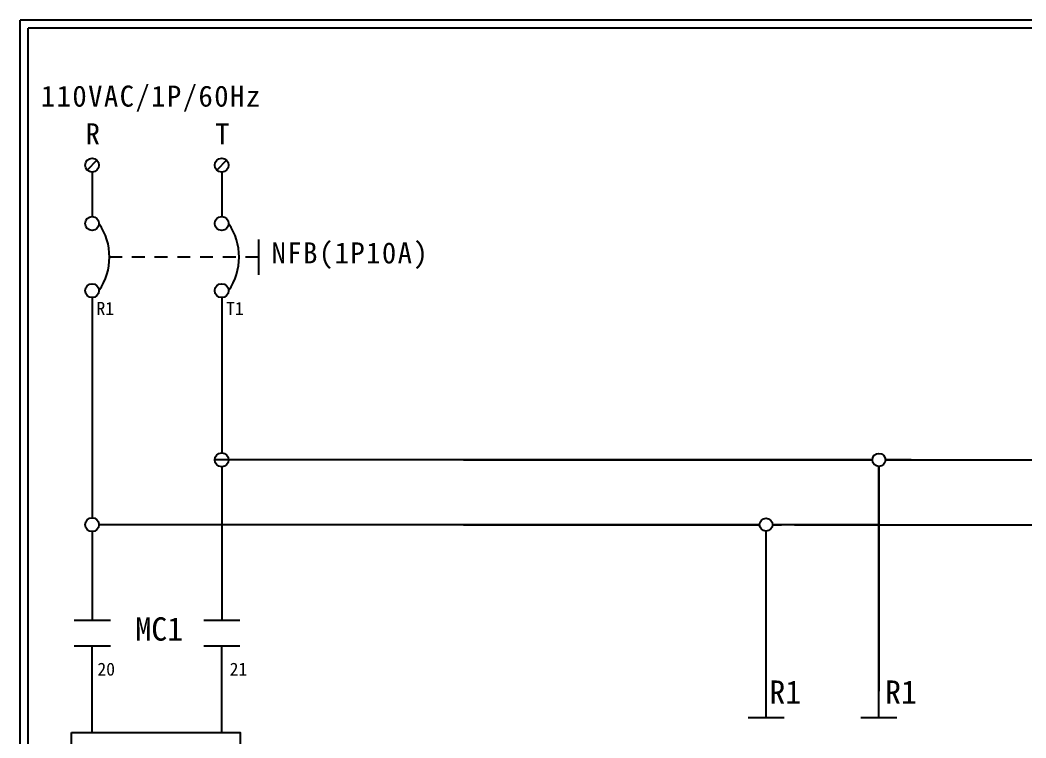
# Model space of a CAD drawing. Extents: x 10 to 297, y 3 to 207.
# Drawn here: x 10 to 165.2, y 96.2 to 207 of the extents above; entities that cross this region are included whole.
import ezdxf

# ---------------------------------------------------------------- set-up
doc = ezdxf.new("R2010")
doc.units = 0
doc.linetypes.add('HIDDEN9', pattern=[3.5, 2, -1.5])
doc.layers.get('0').update_dxf_attribs({"linetype": 'CONTINUOUS'})
doc.layers.add('圖框層', color=7, linetype='CONTINUOUS')
doc.layers.add('標尺寸層', color=3, linetype='CONTINUOUS')
doc.styles.add('STSL', font='KAIU.TTF')
doc.styles.add('標楷體', font='KAIU.TTF')

msp = doc.modelspace()

# ---------------------------------------------------------------- linework, layer by layer
for p, q in [((21.85, 185.35), (20.34, 183.83)), ((41.85, 185.35), (40.34, 183.83)), ((21.1, 164.1), (21.12, 130.19)), ((41.1, 164.1), (41.12, 140.19)), ((141.5, 139.12), (40.03, 139.12)), ((78.4, 139.12), (141.5, 139.12)), ((142.5, 99.39), (142.5, 138.12)), ((147.47, 139.12), (143.5, 139.12)), ((143.5, 139.12), (184.36, 139.12)), ((143.5, 139.12), (147.47, 139.12)), ((41.12, 138.05), (41.14, 114.4)), ((124.09, 129.12), (22.17, 129.12)), ((78.4, 129.12), (124.09, 129.12)), ((142.5, 129.12), (126.09, 129.12)), ((126.09, 129.12), (127.47, 129.12)), ((129.47, 129.12), (205.07, 129.12)), ((21.12, 128.05), (21.14, 114.4)), ((125.09, 99.39), (125.09, 128.12)), ((21.08, 110.42), (21.08, 104.56)), ((41.08, 110.42), (41.08, 104.56)), ((21.08, 104.56), (21.08, 97.03)), ((41.08, 104.56), (41.08, 97.03))]:
    msp.add_line(p, q)
at = {"color": 7, "linetype": 'HIDDEN9'}
msp.add_line((46.76, 170.41), (23.79, 170.41), dxfattribs=at)
for centre, radius in [((21.1, 184.59), 1.07), ((41.1, 184.59), 1.07), ((21.1, 175.59), 1.07), ((41.1, 175.59), 1.07), ((21.1, 165.23), 1.07), ((41.1, 165.23), 1.07), ((41.1, 139.12), 1.07), ((142.5, 139.12), 1), ((21.1, 129.12), 1.07), ((125.09, 129.12), 1)]:
    msp.add_circle(centre, radius)
at = {"color": 7}
for centre in [(14.74, 170.41), (34.74, 170.41)]:
    msp.add_arc(centre, 9.05, 325.1286, 34.8714, dxfattribs=at)
at = {"layer": '圖框層', "color": 7}
for p, q in [((297, 206.97), (10, 206.97)), ((10, 3), (10, 206.97)), ((295.75, 205.72), (11.25, 205.72)), ((11.25, 4.25), (11.25, 205.72))]:
    msp.add_line(p, q, dxfattribs=at)
at = {"layer": '標尺寸層', "color": 7}
for p, q in [((21.1, 183.52), (21.1, 176.66)), ((41.1, 183.52), (41.1, 176.66)), ((46.76, 173.14), (46.76, 167.68)), ((21.1, 164.16), (21.1, 164.1)), ((41.1, 164.16), (41.1, 164.1)), ((142.5, 138.12), (142.5, 103.45)), ((18.35, 114.4), (23.92, 114.4)), ((38.35, 114.4), (43.92, 114.4)), ((18.35, 110.42), (23.92, 110.42)), ((21.08, 110.42), (21.08, 104.56)), ((38.35, 110.42), (43.92, 110.42)), ((122.31, 99.39), (127.87, 99.39)), ((139.72, 99.39), (145.29, 99.39))]:
    msp.add_line(p, q, dxfattribs=at)
msp.add_lwpolyline([(17.94, 97.03), (43.93, 97.03), (43.93, 79.65), (17.94, 79.65)], close=True, dxfattribs=at)

# ---------------------------------------------------------------- texts
at = {"color": 0, "char_height": 3.25, "style": '標楷體'}
for s, insert, width, attachment_point in [('\\pt6.5;{\\T1.1;110VAC/1P/60Hz}', (13.2, 196.87), 35.213, 1), ('\\pt6.5;{\\T1.1;R}', (20.1, 191.05), 2, 1), ('\\pt6.5;{\\T1.1;T}', (40.1, 191.05), 2, 1), ('\\pt6.5;{\\T1.1;NFB(1P10A)}', (60.96, 172.68), 24.6072, 2)]:
    msp.add_mtext(s, dxfattribs=dict(at, insert=insert, width=width, attachment_point=attachment_point))
at = {"layer": '圖框層', "color": 4, "style": 'STSL'}
for s, height, p in [('R1', 2, (21.78, 161.49)), ('T1', 2, (41.78, 161.49)), ('MC1', 3.6, (27.79, 111.23)), ('20', 2, (21.92, 105.83)), ('21', 2, (42.33, 105.83)), ('R1', 3.6, (125.61, 101.48)), ('R1', 3.6, (143.46, 101.48))]:
    msp.add_text(s, height=height, dxfattribs=at).set_placement(p)

doc.saveas('drawing.dxf')
